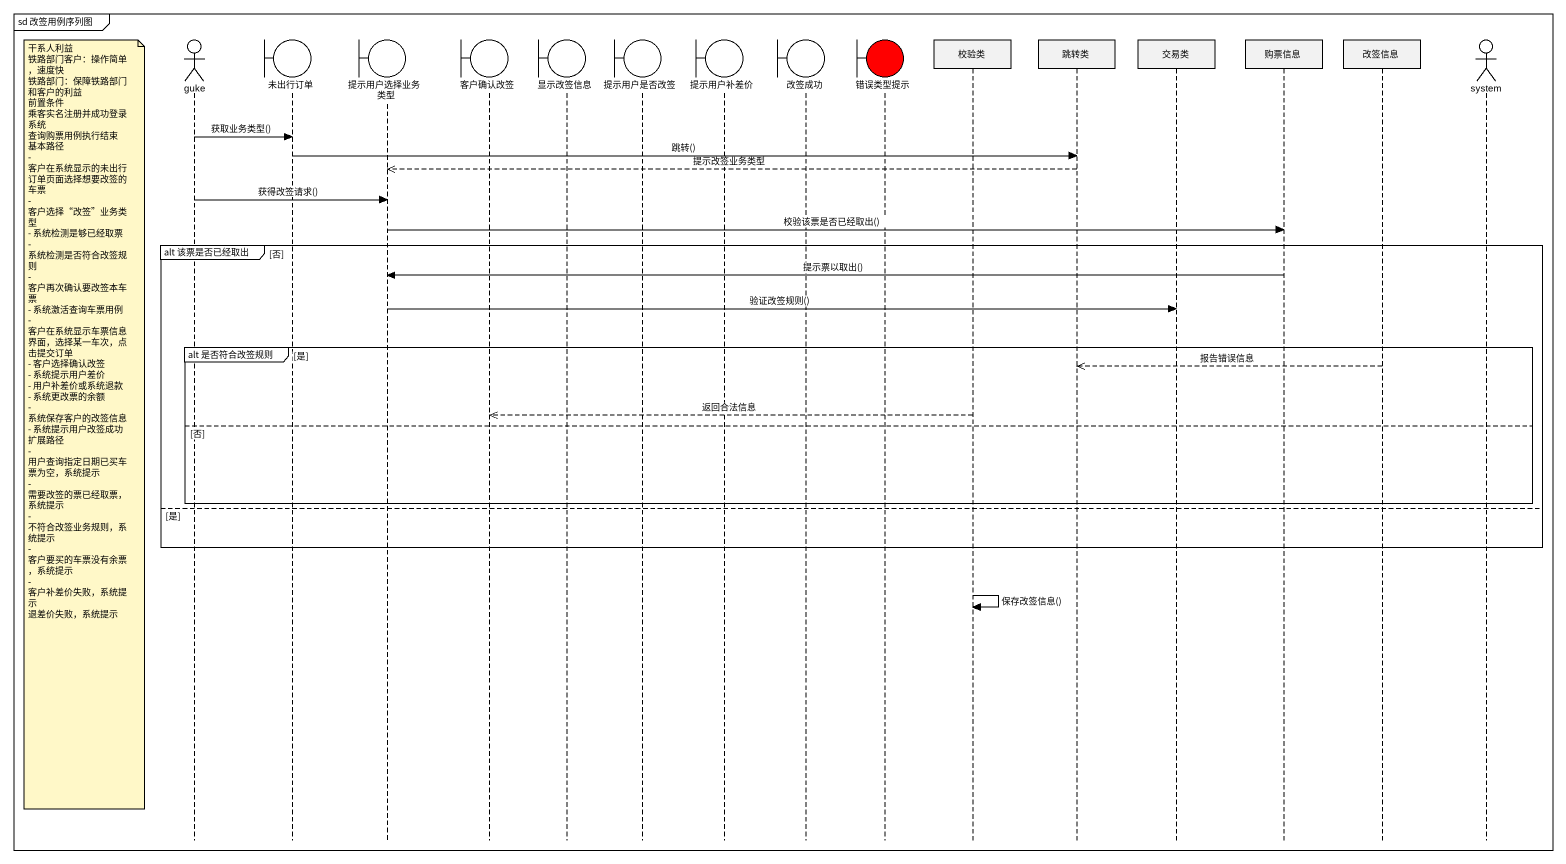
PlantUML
@startuml
mainframe sd 改签用例序列图
hide footbox
actor guke
boundary 未出行订单
boundary 提示用户选择业务类型
boundary 客户确认改签
boundary 显示改签信息
boundary 提示用户是否改签
boundary 提示用户补差价
boundary 改签成功
boundary 错误类型提示 #FF0000
participant 校验类
participant 跳转类
participant 交易类
participant 购票信息
participant 改签信息
actor system

guke -> 未出行订单 : 获取业务类型()
未出行订单 -> 跳转类 : 跳转()
跳转类 -->> 提示用户选择业务类型 : 提示改签业务类型
guke -> 提示用户选择业务类型 : 获得改签请求()
提示用户选择业务类型 -> 购票信息 : 校验该票是否已经取出()
group alt 该票是否已经取出 [否]
  购票信息 -> 提示用户选择业务类型 : 提示票以取出()
  提示用户选择业务类型 -> 交易类 : 验证改签规则()
  group alt 是否符合改签规则 [是]
    改签信息 -->> 跳转类 : 报告错误信息
    校验类 -->> 客户确认改签 : 返回合法信息
    note left of guke
      干系人利益
      铁路部门客户：操作简单，速度快
      铁路部门：保障铁路部门和客户的利益
      前置条件
      乘客实名注册并成功登录系统
      查询购票用例执行结束
      基本路径
      - 客户在系统显示的未出行订单页面选择想要改签的车票
      - 客户选择“改签”业务类型
      - 系统检测是够已经取票
      - 系统检测是否符合改签规则
      - 客户再次确认要改签本车票
      - 系统激活查询车票用例
      - 客户在系统显示车票信息界面，选择某一车次，点击提交订单
      - 客户选择确认改签
      - 系统提示用户差价
      - 用户补差价或系统退款
      - 系统更改票的余额
      - 系统保存客户的改签信息
      - 系统提示用户改签成功
      扩展路径
      - 用户查询指定日期已买车票为空，系统提示
      - 需要改签的票已经取票，系统提示
      - 不符合改签业务规则，系统提示
      - 客户要买的车票没有余票，系统提示
      - 客户补差价失败，系统提示
      退差价失败，系统提示
    end note
  else 否
  end
else 是
end
校验类 -> 校验类 : 保存改签信息()
@enduml
